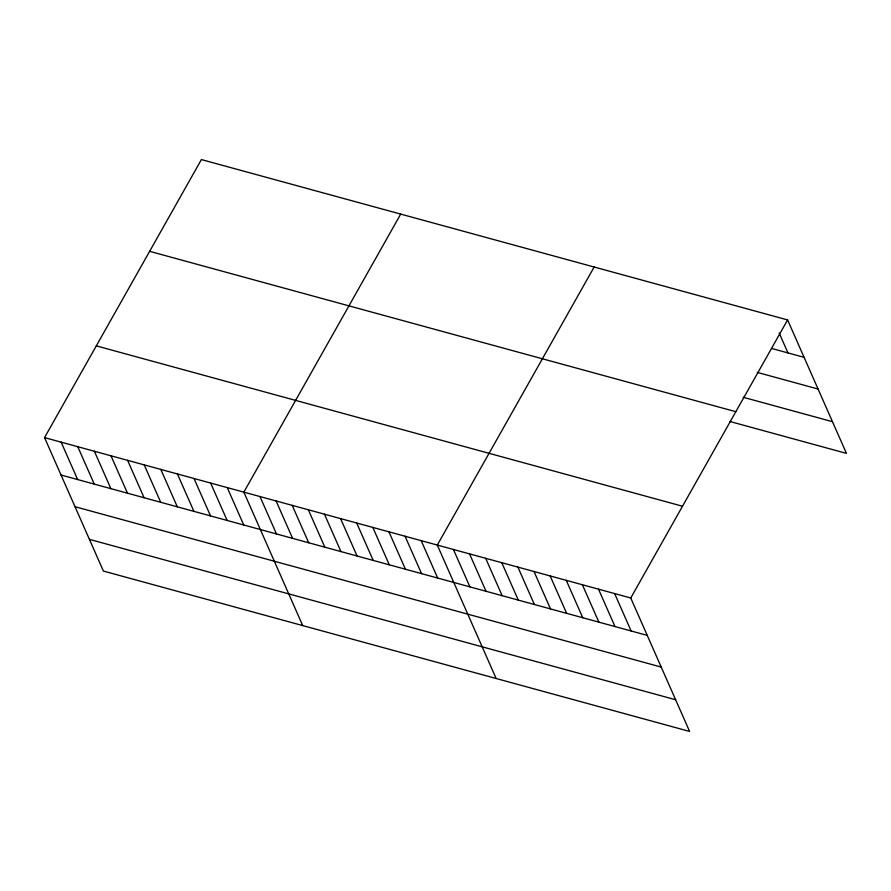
<?xml version="1.0" encoding="UTF-8"?>
<svg xmlns="http://www.w3.org/2000/svg" width="891" height="891" viewBox="0 0 891 891"><rect width="100%" height="100%" fill="white"/><g stroke="black" fill="none" stroke-linecap="round" stroke-linejoin="round"><path stroke-width="1.34" d="M44.55 437.615L630.75 597.984L689.601 731.433L103.401 571.064L44.55 437.615L201.399 159.567L787.599 319.936L846.45 453.385L729.885 421.488M400.705 214.096L243.856 492.144L302.717 625.582M594.152 267.022L437.303 545.069L496.153 678.508M630.75 597.984L787.599 319.936M771.851 348.515L804.094 357.336M757.305 372.405L818.072 389.033M743.183 397.263L832.472 421.688M149.632 251.329L735.832 411.698M96.306 345.864L682.506 506.233M61.045 475.014L647.245 635.383M75.022 506.712L661.222 667.081M89.423 539.367L675.623 699.736M779.168 332.978L787.967 352.925M614.634 593.573L631.118 630.973M598.507 589.163L615.002 626.562M582.391 584.752L598.886 622.152M566.264 580.342L582.759 617.741M550.148 575.942L566.643 613.331M534.021 571.532L550.515 608.921M517.905 567.121L534.4 604.51M501.789 562.711L518.284 600.1M485.662 558.301L502.156 595.689M469.546 553.89L486.041 591.279M453.419 549.48L469.913 586.868M421.187 540.659L437.681 578.059M405.06 536.248L421.554 573.648M388.944 531.838L405.438 569.238M372.817 527.427L389.311 564.827M356.701 523.017L373.195 560.417M340.585 518.607L357.079 556.006M324.458 514.196L340.952 551.596M308.342 509.786L324.836 547.185M292.215 505.375L308.709 542.775M276.099 500.965L292.593 538.364M259.983 496.554L276.477 533.954M227.25 487.6L243.744 524.999M210.644 483.056L227.138 520.455M194.026 478.512L210.521 515.911M177.42 473.967L193.915 511.367M160.814 469.423L177.309 506.823M144.208 464.879L160.703 502.279M127.591 460.335L144.086 497.735M110.985 455.791L127.48 493.191M94.379 451.247L110.874 488.647M77.773 446.703L94.268 484.103M61.156 442.159L77.651 479.558"/></g></svg>
